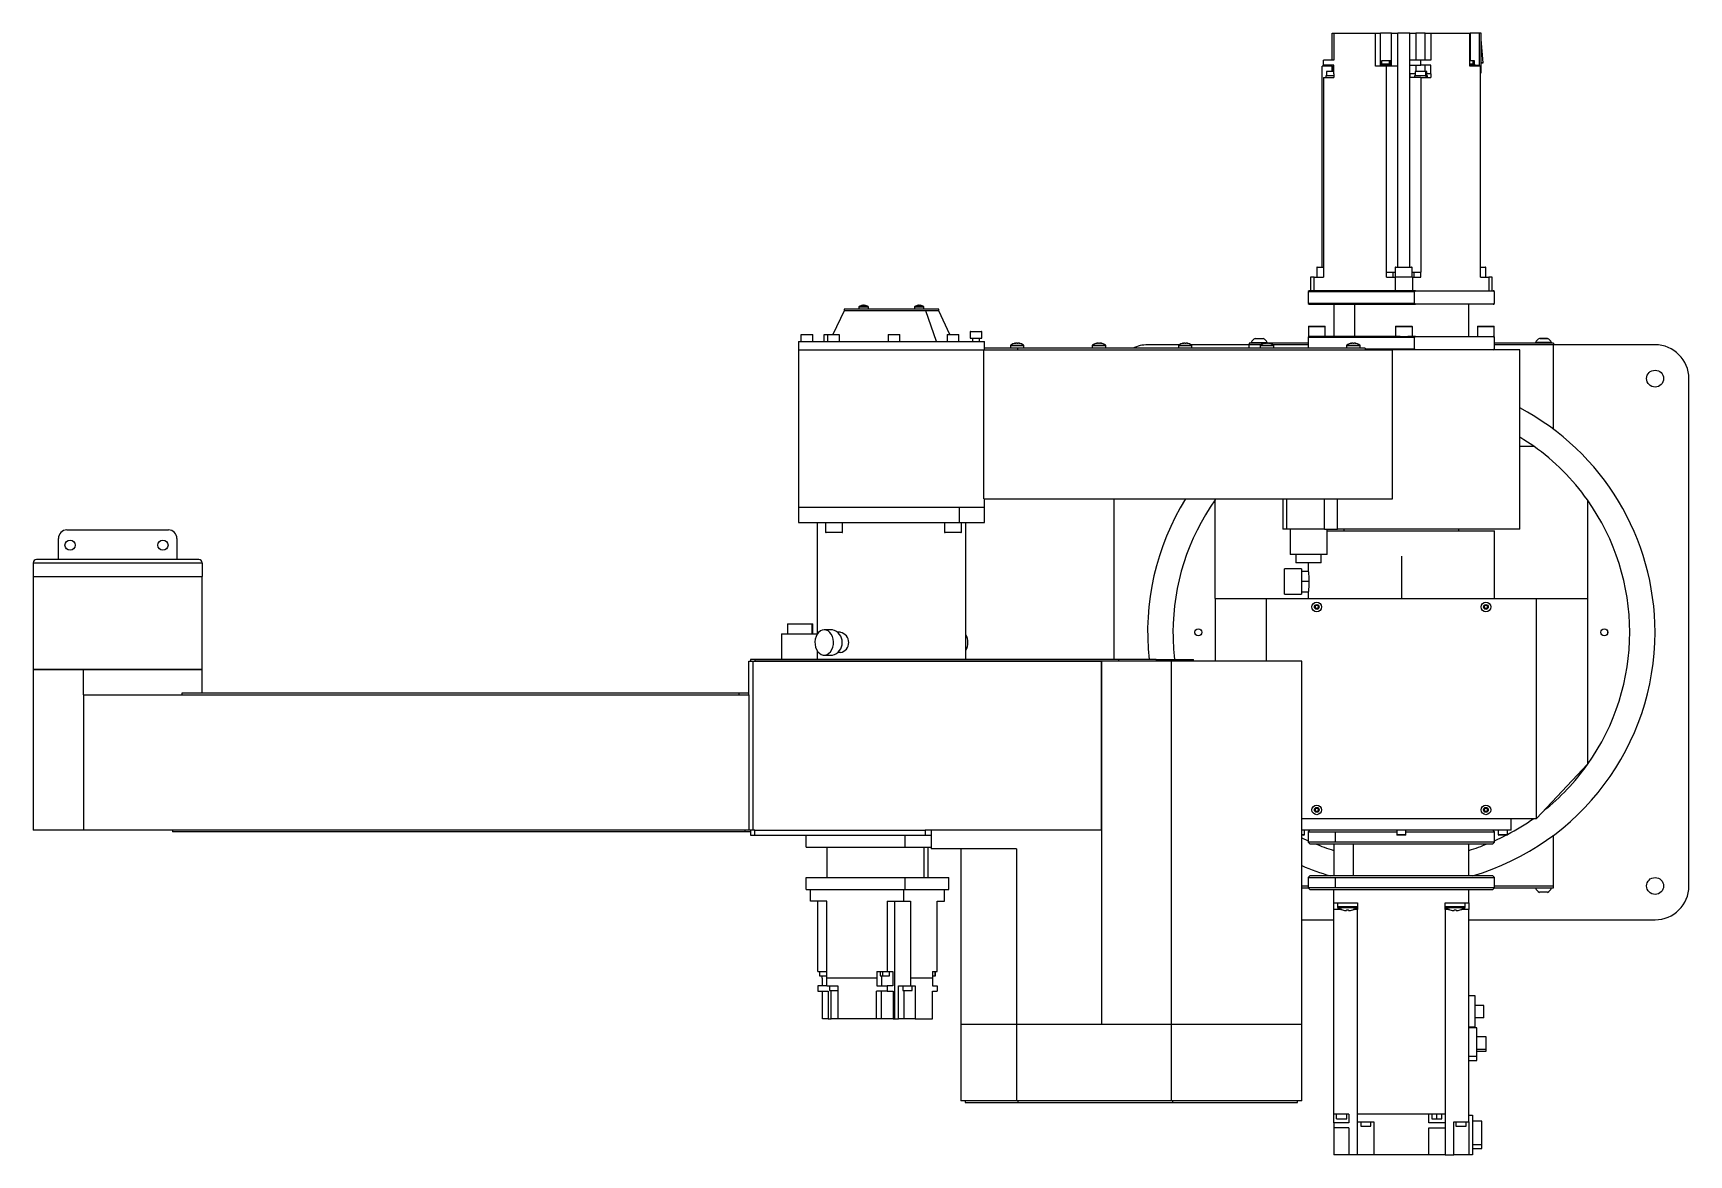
# Model space of a CAD drawing. Header units: millimetres. Extents: x 242 to 2881, y 167 to 2820.
# Drawn here: x 242 to 1221, y 277 to 940 of the extents above; entities that cross this region are included whole.
import ezdxf

# ---------------------------------------------------------------- set-up
doc = ezdxf.new("R2010")
doc.units = ezdxf.units.MM

msp = doc.modelspace()

# ---------------------------------------------------------------- linework, layer by layer
at = {"color": 7, "linetype": 'Continuous', "lineweight": 25}
for p, q in [((1009.77, 924.48), (1009.77, 940.48)), ((1009.77, 940.48), (1010.66, 940.48)), ((1010.66, 940.48), (1010.66, 924.48)), ((1010.66, 940.48), (1035.35, 940.48)), ((1035.35, 920.98), (1035.35, 940.48)), ((1035.35, 940.48), (1038.37, 940.48)), ((1038.37, 920.98), (1038.37, 940.48)), ((1044.73, 940.48), (1038.37, 940.48)), ((1044.73, 920.98), (1044.73, 940.48)), ((1044.73, 940.48), (1048.49, 940.48)), ((1048.49, 920.98), (1048.49, 940.48)), ((1055.46, 940.48), (1048.49, 940.48)), ((1055.58, 940.48), (1055.46, 940.48)), ((1055.58, 924.48), (1055.58, 940.48)), ((1055.58, 940.48), (1059.09, 940.48)), ((1059.09, 940.48), (1059.09, 924.48)), ((1064.74, 940.48), (1059.09, 940.48)), ((1064.74, 924.48), (1064.74, 940.48)), ((1064.74, 940.48), (1067.95, 940.48)), ((1067.95, 940.48), (1067.95, 924.48)), ((1067.95, 940.48), (1091.17, 940.48)), ((1091.17, 920.98), (1091.17, 940.48)), ((1091.17, 940.48), (1091.31, 940.48)), ((1091.31, 924.18), (1091.31, 940.48)), ((1096.7, 940.48), (1091.32, 940.48)), ((1096.7, 940.48), (1096.7, 921.48)), ((1097.73, 940.48), (1096.7, 940.48)), ((1097.73, 916.98), (1097.73, 940.48)), ((1097.73, 936.78), (1097.76, 936.78)), ((1099, 922.89), (1097.76, 936.78)), ((1003.87, 802.18), (1003.87, 920.98)), ((1009.65, 920.98), (1003.87, 920.98)), ((1004.49, 921.48), (1004.49, 924.48)), ((1010.66, 924.48), (1004.49, 924.48)), ((1010.66, 921.48), (1004.49, 921.48)), ((1007.17, 921.48), (1007.17, 920.98)), ((1009.77, 920.98), (1009.65, 920.98)), ((1009.77, 917.78), (1009.77, 921.48)), ((1010.66, 916.48), (1010.66, 921.48)), ((1041.88, 920.98), (1035.35, 920.98)), ((1038.67, 921.48), (1038.67, 920.98)), ((1044.67, 921.48), (1038.67, 921.48)), ((1038.72, 922.18), (1038.72, 921.48)), ((1043.82, 922.18), (1038.72, 922.18)), ((1038.92, 924.18), (1038.92, 922.18)), ((1043.67, 924.18), (1038.92, 924.18)), ((1041.88, 799.18), (1041.88, 920.98)), ((1048.23, 920.98), (1041.88, 920.98)), ((1044.42, 924.18), (1043.67, 924.18)), ((1043.67, 922.18), (1043.67, 924.18)), ((1044.62, 922.18), (1043.82, 922.18)), ((1043.82, 921.48), (1043.82, 922.18)), ((1044.42, 922.18), (1044.42, 924.18)), ((1044.62, 921.48), (1044.62, 922.18)), ((1044.67, 920.98), (1044.67, 921.48)), ((1048.49, 920.98), (1048.23, 920.98)), ((1062.14, 924.48), (1055.58, 924.48)), ((1055.58, 921.48), (1062.14, 921.48)), ((1055.58, 916.48), (1055.58, 921.48)), ((1062.14, 921.48), (1062.14, 924.48)), ((1067.95, 924.48), (1062.14, 924.48)), ((1067.95, 921.48), (1062.14, 921.48)), ((1067.95, 916.48), (1067.95, 921.48)), ((1093.02, 924.18), (1091.17, 924.18)), ((1093.17, 922.18), (1091.17, 922.18)), ((1094.02, 921.48), (1091.17, 921.48)), ((1097.32, 920.98), (1091.17, 920.98)), ((1093.77, 924.18), (1093.02, 924.18)), ((1093.02, 922.18), (1093.02, 924.18)), ((1093.97, 922.18), (1093.17, 922.18)), ((1093.17, 921.48), (1093.17, 922.18)), ((1093.77, 922.18), (1093.77, 924.18)), ((1093.97, 921.48), (1093.97, 922.18)), ((1093.97, 921.48), (1096.7, 921.48)), ((1094.02, 920.98), (1094.02, 921.48)), ((1096.36, 920.98), (1096.36, 921.48)), ((1097.32, 799.18), (1097.32, 920.98)), ((1099, 922.89), (1097.73, 922.89)), ((1097.73, 922.67), (1099, 922.89)), ((1004.49, 914.18), (1004.49, 799.18)), ((1004.49, 914.18), (1006.45, 914.18)), ((1006.03, 915.18), (1006.03, 914.18)), ((1010.66, 915.18), (1006.03, 915.18)), ((1006.33, 917.78), (1006.33, 915.18)), ((1010.66, 917.78), (1006.33, 917.78)), ((1006.45, 914.18), (1008.3, 914.18)), ((1008.3, 914.18), (1010.66, 914.18)), ((1010.66, 916.48), (1010.66, 914.18)), ((1010.66, 916.48), (1010.66, 916.48)), ((1055.55, 916.48), (1055.58, 916.48)), ((1055.55, 916.48), (1055.55, 914.18)), ((1062.14, 914.18), (1055.55, 914.18)), ((1058.75, 916.48), (1055.58, 916.48)), ((1058.45, 915.18), (1058.45, 914.18)), ((1065.02, 915.18), (1058.45, 915.18)), ((1058.75, 917.78), (1058.75, 915.18)), ((1064.8, 917.78), (1058.75, 917.78)), ((1062.14, 914.18), (1062.14, 799.18)), ((1062.14, 914.18), (1063.98, 914.18)), ((1063.98, 914.18), (1065.02, 914.18)), ((1064.8, 917.78), (1064.8, 915.18)), ((1065.75, 917.78), (1064.8, 917.78)), ((1065.02, 915.18), (1065.02, 914.18)), ((1066.05, 915.18), (1065.02, 915.18)), ((1065.02, 914.18), (1065.73, 914.18)), ((1065.73, 914.18), (1067.95, 914.18)), ((1065.75, 915.18), (1065.75, 917.78)), ((1067.95, 916.48), (1065.75, 916.48)), ((1066.05, 914.18), (1066.05, 915.18)), ((1067.95, 916.48), (1067.95, 914.18)), ((1067.95, 916.48), (1067.95, 916.48)), ((1097.32, 916.98), (1097.73, 916.98)), ((996.95, 796.18), (996.95, 788.18)), ((999.15, 796.18), (996.95, 796.18)), ((999.15, 788.18), (999.15, 796.18)), ((999.15, 796.18), (1004.5, 796.18)), ((1000.61, 801.88), (1000.61, 796.18)), ((1000.91, 802.18), (1004.49, 802.18)), ((1004.5, 799.18), (1004.49, 799.18)), ((1004.5, 799.18), (1004.5, 796.18)), ((1041.88, 796.18), (1041.88, 799.18)), ((1041.88, 799.18), (1041.88, 799.18)), ((1041.88, 799.18), (1046.97, 799.18)), ((1041.88, 796.18), (1047.23, 796.18)), ((1045.7, 796.18), (1045.7, 799.18)), ((1046.97, 801.88), (1046.97, 796.18)), ((1047.23, 788.18), (1047.23, 796.18)), ((1057.12, 796.18), (1047.23, 796.18)), ((1047.27, 802.18), (1056.67, 802.18)), ((1056.97, 796.18), (1056.97, 801.88)), ((1056.97, 799.18), (1062.14, 799.18)), ((1057.12, 796.18), (1057.12, 788.18)), ((1057.12, 796.18), (1062.15, 796.18)), ((1058.12, 796.18), (1058.12, 799.18)), ((1062.15, 799.18), (1062.14, 799.18)), ((1062.15, 796.18), (1062.15, 799.18)), ((1097.32, 799.18), (1097.31, 799.18)), ((1097.31, 796.18), (1097.31, 799.18)), ((1097.31, 796.18), (1102.34, 796.18)), ((1097.32, 802.18), (1100.27, 802.18)), ((1100.57, 796.18), (1100.57, 801.88)), ((1102.34, 796.18), (1102.34, 788.18)), ((1104.24, 796.18), (1102.34, 796.18)), ((1104.24, 788.18), (1104.24, 796.18)), ((996.09, 788.18), (995.59, 787.68)), ((995.59, 787.68), (995.59, 780.68)), ((995.59, 787.68), (1058.42, 787.68)), ((1058.97, 788.18), (996.09, 788.18)), ((1058.42, 780.68), (1058.42, 787.68)), ((1058.97, 788.18), (1104.86, 788.18)), ((1105.09, 788.18), (1104.86, 788.18)), ((1105.59, 787.68), (1105.09, 788.18)), ((1105.41, 787.68), (1105.41, 780.68)), ((1105.41, 787.68), (1105.59, 787.68)), ((1105.59, 780.68), (1105.59, 787.68)), ((721.13, 776.18), (714.52, 762.18)), ((721.13, 777.18), (721.13, 776.18)), ((777.13, 777.18), (721.13, 777.18)), ((777.13, 776.18), (721.13, 776.18)), ((769.53, 776.18), (721.13, 776.18)), ((729.89, 778.58), (729.89, 777.18)), ((732.01, 779.53), (732.03, 779.53)), ((732.04, 779.39), (732.03, 779.53)), ((732.57, 779.53), (732.53, 779.53)), ((732.57, 779.53), (732.84, 779.53)), ((733.35, 779.53), (733.34, 779.53)), ((733.35, 779.53), (733.34, 779.42)), ((733.34, 779.42), (733.34, 779.53)), ((733.35, 779.53), (733.36, 779.53)), ((735.49, 777.18), (735.49, 778.58)), ((762.77, 778.58), (762.77, 777.18)), ((764.9, 779.53), (764.92, 779.53)), ((764.92, 779.39), (764.92, 779.53)), ((765.46, 779.53), (765.42, 779.53)), ((765.46, 779.53), (765.73, 779.53)), ((766.22, 779.42), (766.23, 779.53)), ((766.24, 779.53), (766.23, 779.53)), ((766.24, 779.53), (766.23, 779.42)), ((766.24, 779.53), (766.25, 779.53)), ((768.37, 777.18), (768.37, 778.58)), ((777.13, 776.18), (769.53, 776.18)), ((775.72, 758.18), (769.53, 776.18)), ((777.13, 776.18), (777.13, 777.18)), ((783.74, 762.18), (777.13, 776.18)), ((995.59, 780.68), (996.09, 780.18)), ((1058.42, 780.68), (995.59, 780.68)), ((996.09, 780.18), (1058.97, 780.18)), ((1010.59, 780.18), (1010.59, 761.18)), ((1023.19, 761.18), (1023.19, 780.18)), ((1104.86, 780.18), (1058.97, 780.18)), ((1090.59, 761.18), (1090.59, 780.18)), ((1104.86, 780.18), (1105.09, 780.18)), ((1105.09, 780.18), (1105.59, 780.68)), ((1105.59, 780.68), (1105.41, 780.68)), ((795.61, 763.81), (795.61, 760.01)), ((795.81, 764.01), (802.41, 764.01)), ((802.61, 760.01), (802.61, 763.81)), ((995.62, 766.88), (995.62, 761.18)), ((995.92, 767.18), (1005.32, 767.18)), ((1005.62, 761.18), (1005.62, 766.88)), ((1047.12, 766.88), (1047.12, 761.18)), ((1047.42, 767.18), (1056.82, 767.18)), ((1057.12, 761.18), (1057.12, 766.88)), ((1095.57, 766.88), (1095.57, 761.18)), ((1095.87, 767.18), (1105.27, 767.18)), ((1105.57, 761.18), (1105.57, 766.88)), ((694.13, 758.18), (694.13, 753.18)), ((694.13, 758.18), (804.13, 758.18)), ((695.65, 761.98), (695.65, 758.18)), ((695.85, 762.18), (702.45, 762.18)), ((702.65, 758.18), (702.65, 761.98)), ((709.21, 761.98), (709.21, 758.18)), ((709.41, 762.18), (711.54, 762.18)), ((711.37, 761.98), (711.37, 758.18)), ((711.57, 762.18), (718.17, 762.18)), ((718.37, 758.18), (718.37, 761.98)), ((747.16, 761.98), (747.16, 758.18)), ((747.36, 762.18), (753.96, 762.18)), ((754.16, 758.18), (754.16, 761.98)), ((782.05, 761.98), (782.05, 758.18)), ((782.25, 762.18), (788.85, 762.18)), ((789.05, 758.18), (789.05, 761.98)), ((795.61, 760.01), (802.61, 760.01)), ((797.11, 759.81), (797.11, 758.18)), ((801.11, 758.18), (801.11, 759.81)), ((804.13, 753.18), (804.13, 758.18)), ((823.69, 754.18), (804.13, 754.18)), ((819.48, 755.72), (819.48, 754.18)), ((822.47, 757.2), (822.51, 757.2)), ((823.26, 757.2), (823.2, 757.2)), ((823.26, 757.2), (823.76, 757.2)), ((823.69, 754.18), (823.69, 753.18)), ((1029.24, 754.18), (823.69, 754.18)), ((824.46, 757.2), (824.45, 757.2)), ((824.46, 757.2), (824.49, 757.2)), ((827.48, 754.18), (827.48, 755.72)), ((867.83, 755.72), (867.83, 754.18)), ((870.83, 757.2), (870.86, 757.2)), ((871.61, 757.2), (871.56, 757.2)), ((871.61, 757.2), (872.11, 757.2)), ((872.82, 757.2), (872.8, 757.2)), ((872.82, 757.2), (872.84, 757.2)), ((875.83, 754.18), (875.83, 755.72)), ((919.2, 756.18), (900.59, 756.18)), ((918.82, 755.72), (918.82, 754.18)), ((921.81, 757.2), (921.85, 757.2)), ((922.6, 757.2), (922.54, 757.2)), ((922.6, 757.2), (923.1, 757.2)), ((923.81, 757.2), (923.79, 757.2)), ((923.81, 757.2), (923.83, 757.2)), ((960.59, 756.18), (926.44, 756.18)), ((926.82, 754.18), (926.82, 755.72)), ((960.59, 757.18), (960.59, 756.18)), ((970.04, 757.18), (960.59, 757.18)), ((967.56, 756.18), (960.59, 756.18)), ((960.59, 754.18), (960.59, 756.18)), ((961.84, 757.56), (961.84, 757.18)), ((961.84, 757.56), (968.06, 757.56)), ((964.22, 759.93), (967.33, 759.93)), ((967.18, 755.72), (967.18, 754.18)), ((967.33, 759.93), (968.97, 759.93)), ((968.06, 757.56), (971.34, 757.56)), ((970.17, 757.2), (970.21, 757.2)), ((970.8, 757.18), (970.21, 757.18)), ((970.96, 757.2), (970.9, 757.2)), ((970.96, 757.2), (971.46, 757.2)), ((971.34, 757.2), (971.34, 757.56)), ((972.15, 757.18), (971.56, 757.18)), ((972.17, 757.2), (972.15, 757.2)), ((972.17, 757.2), (972.19, 757.2)), ((995.59, 757.18), (972.32, 757.18)), ((995.59, 756.18), (974.8, 756.18)), ((975.18, 754.18), (975.18, 755.72)), ((996.09, 761.18), (995.59, 760.68)), ((995.59, 760.68), (995.59, 754.18)), ((995.59, 760.68), (1058.42, 760.68)), ((995.62, 761.18), (996.24, 761.18)), ((1049.99, 761.18), (996.24, 761.18)), ((1018.17, 755.72), (1018.17, 754.18)), ((1021.16, 757.2), (1021.2, 757.2)), ((1021.95, 757.2), (1021.89, 757.2)), ((1021.95, 757.2), (1022.45, 757.2)), ((1023.15, 757.2), (1023.14, 757.2)), ((1023.15, 757.2), (1023.18, 757.2)), ((1026.17, 754.18), (1026.17, 755.72)), ((1029.24, 754.18), (1029.24, 753.18)), ((1049.99, 761.18), (1054.53, 761.18)), ((1058.97, 761.18), (1054.53, 761.18)), ((1058.42, 753.68), (1058.42, 760.68)), ((1058.97, 761.18), (1104.86, 761.18)), ((1105.09, 761.18), (1104.86, 761.18)), ((1105.59, 760.68), (1105.09, 761.18)), ((1105.09, 761.18), (1105.57, 761.18)), ((1105.41, 760.68), (1105.41, 753.68)), ((1105.41, 760.68), (1105.59, 760.68)), ((1105.59, 753.68), (1105.59, 760.68)), ((1140.59, 757.18), (1105.59, 757.18)), ((1140.59, 756.18), (1105.59, 756.18)), ((1129.84, 757.56), (1129.84, 757.18)), ((1129.84, 757.56), (1129.84, 757.18)), ((1139.34, 757.56), (1129.84, 757.56)), ((1130.58, 757.56), (1139.34, 757.56)), ((1136.97, 759.93), (1132.22, 759.93)), ((1132.59, 759.93), (1136.97, 759.93)), ((1139.34, 757.18), (1139.34, 757.56)), ((1139.34, 757.18), (1139.34, 757.56)), ((1140.59, 757.18), (1140.59, 756.18)), ((1140.59, 706.18), (1140.59, 756.18)), ((1200.59, 756.18), (1140.59, 756.18)), ((694.13, 753.18), (694.13, 660.18)), ((694.13, 753.18), (803.79, 753.18)), ((803.79, 665.18), (803.79, 753.18)), ((803.79, 753.18), (1045.34, 753.18)), ((1058.42, 753.68), (1029.24, 753.68)), ((1045.34, 665.18), (1045.34, 753.18)), ((1120.59, 753.18), (1045.34, 753.18)), ((1105.09, 753.18), (1105.59, 753.68)), ((1105.59, 753.68), (1105.41, 753.68)), ((1120.59, 647.18), (1120.59, 753.18)), ((1220.59, 436.18), (1220.59, 736.18)), ((1120.59, 696.18), (1128.86, 696.18)), ((694.13, 660.18), (694.13, 651.18)), ((694.13, 660.18), (789.19, 660.18)), ((789.19, 660.18), (789.19, 651.18)), ((789.19, 660.18), (804.13, 660.18)), ((803.79, 665.18), (1045.34, 665.18)), ((804.13, 660.18), (804.13, 665.18)), ((804.13, 651.18), (804.13, 660.18)), ((880.59, 665.18), (880.59, 570.18)), ((940.59, 606.18), (940.59, 664.44)), ((980.59, 665.18), (980.59, 647.18)), ((982.78, 665.18), (982.78, 647.18)), ((1005.25, 647.18), (1005.25, 665.18)), ((1012.94, 647.18), (1012.94, 665.18)), ((1160.59, 664.44), (1160.59, 606.18)), ((261.68, 646.68), (321.68, 646.68)), ((694.13, 651.18), (789.19, 651.18)), ((705.13, 651.18), (705.13, 584.87)), ((710.21, 651.18), (710.21, 645.48)), ((720.21, 645.48), (720.21, 651.18)), ((780.5, 651.18), (780.5, 645.48)), ((789.19, 651.18), (804.13, 651.18)), ((790.5, 645.48), (790.5, 651.18)), ((793.13, 570.18), (793.13, 651.18)), ((982.78, 647.18), (980.59, 647.18)), ((1005.25, 647.18), (982.78, 647.18)), ((984.78, 647.18), (984.78, 632.18)), ((1005.25, 647.18), (1012.94, 647.18)), ((1006.78, 632.18), (1006.78, 647.18)), ((1006.78, 646.18), (1105.59, 646.18)), ((1120.59, 647.18), (1012.94, 647.18)), ((1016.59, 647.18), (1016.59, 646.18)), ((1084.59, 646.18), (1084.59, 647.18)), ((1105.59, 606.18), (1105.59, 646.18)), ((256.68, 629.18), (256.68, 641.68)), ((326.68, 641.68), (326.68, 629.18)), ((717.14, 645.18), (710.51, 645.18)), ((719.91, 645.18), (717.14, 645.18)), ((788.93, 645.18), (780.8, 645.18)), ((790.2, 645.18), (788.93, 645.18)), ((241.68, 627.18), (241.68, 619.18)), ((339.68, 629.18), (243.68, 629.18)), ((341.68, 627.18), (341.68, 619.18)), ((1003.79, 632.18), (984.78, 632.18)), ((988.28, 632.18), (988.28, 627.18)), ((1001.25, 627.18), (988.28, 627.18)), ((995.59, 627.18), (995.59, 622.18)), ((1003.28, 627.18), (1001.25, 627.18)), ((1003.28, 627.18), (1003.28, 632.18)), ((1006.78, 632.18), (1003.79, 632.18)), ((1050.59, 631.18), (1050.59, 606.18)), ((241.68, 619.18), (241.68, 564.18)), ((241.68, 619.18), (341.68, 619.18)), ((341.68, 564.18), (341.68, 619.18)), ((991.59, 623.68), (981.59, 623.68)), ((981.59, 608.68), (981.59, 623.68)), ((991.59, 623.68), (991.59, 608.68)), ((995.59, 622.18), (991.59, 622.18)), ((981.59, 608.68), (991.59, 608.68)), ((995.92, 616.18), (991.59, 616.18)), ((991.59, 610.18), (995.59, 610.18)), ((995.59, 610.18), (995.59, 606.18)), ((940.59, 606.18), (940.59, 569.18)), ((940.59, 606.18), (970.59, 606.18)), ((970.59, 606.18), (970.59, 569.18)), ((970.59, 606.18), (1130.59, 606.18)), ((999.44, 601.18), (1000.02, 602.18)), ((1000.02, 600.18), (999.44, 601.18)), ((1000.02, 602.18), (1001.17, 602.18)), ((1001.17, 600.18), (1000.02, 600.18)), ((1001.17, 602.18), (1001.75, 601.18)), ((1001.75, 601.18), (1001.17, 600.18)), ((1099.44, 601.18), (1100.02, 602.18)), ((1100.02, 600.18), (1099.44, 601.18)), ((1100.02, 602.18), (1101.17, 602.18)), ((1101.17, 600.18), (1100.02, 600.18)), ((1101.17, 602.18), (1101.75, 601.18)), ((1101.75, 601.18), (1101.17, 600.18)), ((1130.59, 476.18), (1130.59, 606.18)), ((1130.59, 606.18), (1160.59, 606.18)), ((1160.59, 606.18), (1160.59, 508.18)), ((687.65, 591.18), (687.65, 585.18)), ((687.65, 591.18), (702.01, 591.18)), ((702.01, 591.18), (702.01, 585.18)), ((702.01, 591.18), (702.65, 591.18)), ((702.65, 585.18), (702.65, 591.18)), ((714.19, 587.68), (709.39, 587.68)), ((684.15, 585.18), (684.15, 570.18)), ((684.15, 585.18), (705.13, 585.18)), ((718.99, 586.18), (717.47, 586.18)), ((664.9, 549.18), (664.9, 569.18)), ((664.9, 569.18), (667.46, 569.18)), ((665.82, 570.18), (665.82, 569.18)), ((668.37, 570.18), (665.82, 570.18)), ((667.46, 469.18), (667.46, 569.18)), ((667.46, 569.18), (873.31, 569.18)), ((668.37, 570.18), (668.37, 569.18)), ((883.38, 570.18), (668.37, 570.18)), ((883.38, 569.18), (668.37, 569.18)), ((705.13, 575.49), (705.13, 570.18)), ((709.39, 572.68), (714.19, 572.68)), ((718.98, 574.18), (717.47, 574.18)), ((873.31, 569.18), (873.31, 354.18)), ((914.48, 569.18), (873.31, 569.18)), ((873.31, 469.18), (873.31, 569.18)), ((883.38, 570.18), (883.38, 569.18)), ((905.58, 570.18), (883.38, 570.18)), ((905.58, 570.18), (905.58, 569.18)), ((905.58, 570.18), (927.78, 570.18)), ((914.48, 569.18), (914.48, 354.18)), ((991.68, 569.18), (914.48, 569.18)), ((927.78, 569.18), (927.78, 570.18)), ((991.68, 354.18), (991.68, 569.18)), ((241.68, 564.18), (241.68, 469.18)), ((341.68, 564.18), (241.68, 564.18)), ((241.68, 564.18), (271.49, 564.18)), ((271.49, 564.18), (341.68, 564.18)), ((271.49, 549.18), (271.49, 564.18)), ((341.68, 550.18), (341.68, 564.18)), ((271.49, 549.18), (271.49, 469.18)), ((271.49, 549.18), (664.9, 549.18)), ((329.62, 550.18), (329.62, 549.18)), ((658.98, 550.18), (329.62, 550.18)), ((658.98, 550.18), (658.98, 549.18)), ((664.9, 550.18), (658.98, 550.18)), ((664.9, 549.18), (664.9, 469.18)), ((1130.59, 476.18), (1160.59, 508.18)), ((1160.59, 508.18), (1160.59, 507.92)), ((999.44, 481.18), (1000.02, 482.18)), ((1000.02, 480.18), (999.44, 481.18)), ((1000.02, 482.18), (1001.17, 482.18)), ((1001.17, 480.18), (1000.02, 480.18)), ((1001.17, 482.18), (1001.75, 481.18)), ((1001.75, 481.18), (1001.17, 480.18)), ((1099.44, 481.18), (1100.02, 482.18)), ((1100.02, 480.18), (1099.44, 481.18)), ((1100.02, 482.18), (1101.17, 482.18)), ((1101.17, 480.18), (1100.02, 480.18)), ((1101.17, 482.18), (1101.75, 481.18)), ((1101.75, 481.18), (1101.17, 480.18)), ((991.68, 476.18), (1130.59, 476.18)), ((1115.59, 469.18), (1115.59, 476.18)), ((271.49, 469.18), (241.68, 469.18)), ((664.9, 469.18), (271.49, 469.18)), ((324.03, 469.18), (324.03, 468.18)), ((662.55, 468.18), (324.03, 468.18)), ((662.55, 469.18), (662.55, 468.18)), ((665.81, 468.18), (662.55, 468.18)), ((667.46, 469.18), (664.9, 469.18)), ((665.81, 469.18), (665.81, 466.18)), ((668.36, 469.18), (665.81, 469.18)), ((665.81, 466.18), (668.36, 466.18)), ((668.36, 466.18), (668.36, 469.18)), ((668.36, 469.18), (769, 469.18)), ((668.36, 466.18), (769, 466.18)), ((698.69, 459.18), (698.69, 466.18)), ((757.24, 459.18), (757.24, 466.18)), ((769, 469.18), (769, 466.18)), ((771.33, 469.18), (769, 469.18)), ((769, 466.18), (772.67, 466.18)), ((873.31, 469.18), (771.33, 469.18)), ((772.67, 469.18), (772.67, 458.18)), ((873.31, 469.18), (772.67, 469.18)), ((873.31, 469.18), (873.31, 354.18)), ((1115.59, 469.18), (991.68, 469.18)), ((993.34, 466.48), (991.68, 466.48)), ((993.04, 466.18), (991.68, 466.18)), ((991.68, 464.71), (995.59, 462.89)), ((993.04, 466.18), (993.34, 466.48)), ((993.34, 466.48), (993.34, 469.18)), ((996.59, 469.18), (995.59, 468.18)), ((995.59, 468.18), (995.59, 462.18)), ((995.59, 468.18), (1011.7, 468.18)), ((995.59, 462.18), (996.59, 461.18)), ((1011.7, 462.18), (995.59, 462.18)), ((996.59, 461.18), (1104.59, 461.18)), ((1010.59, 461.18), (1010.59, 442.18)), ((1011.7, 468.18), (1047.84, 468.18)), ((1011.7, 462.18), (1011.7, 468.18)), ((1105.59, 462.18), (1011.7, 462.18)), ((1022.31, 442.18), (1022.31, 461.18)), ((1047.84, 469.18), (1047.84, 466.48)), ((1047.84, 466.48), (1048.14, 466.18)), ((1050.59, 466.48), (1047.84, 466.48)), ((1050.59, 466.18), (1048.14, 466.18)), ((1053.34, 466.48), (1050.59, 466.48)), ((1053.04, 466.18), (1050.59, 466.18)), ((1053.04, 466.18), (1053.34, 466.48)), ((1053.34, 466.48), (1053.34, 469.18)), ((1053.34, 468.18), (1105.59, 468.18)), ((1090.59, 442.18), (1090.59, 461.18)), ((1105.59, 468.18), (1104.59, 469.18)), ((1104.59, 461.18), (1105.59, 462.18)), ((1105.59, 462.18), (1105.59, 468.18)), ((1107.84, 469.18), (1107.84, 466.48)), ((1107.84, 466.48), (1108.14, 466.18)), ((1110.59, 466.48), (1107.84, 466.48)), ((1110.59, 466.18), (1108.14, 466.18)), ((1113.34, 466.48), (1110.59, 466.48)), ((1113.04, 466.18), (1110.59, 466.18)), ((1113.04, 466.18), (1113.34, 466.48)), ((1113.34, 466.48), (1113.34, 469.18)), ((1140.59, 436.18), (1140.59, 466.18)), ((698.69, 459.18), (757.24, 459.18)), ((710.88, 459.18), (710.88, 441.18)), ((757.24, 459.18), (772.67, 459.18)), ((768.33, 459.18), (768.33, 441.18)), ((770.88, 441.18), (770.88, 459.18)), ((822.99, 458.18), (772.67, 458.18)), ((790.19, 458.18), (790.19, 354.18)), ((822.99, 458.18), (822.99, 354.18)), ((698.69, 434.18), (698.69, 441.18)), ((698.69, 441.18), (757.24, 441.18)), ((757.24, 434.18), (757.24, 441.18)), ((757.24, 441.18), (783.08, 441.18)), ((783.08, 434.18), (783.08, 441.18)), ((996.59, 442.18), (995.59, 441.18)), ((995.59, 441.18), (995.59, 435.18)), ((995.59, 441.18), (1011.7, 441.18)), ((1104.59, 442.18), (996.59, 442.18)), ((1011.7, 441.18), (1105.59, 441.18)), ((1011.7, 435.18), (1011.7, 441.18)), ((1105.59, 441.18), (1104.59, 442.18)), ((1105.59, 435.18), (1105.59, 441.18)), ((698.69, 434.18), (757.24, 434.18)), ((701.33, 427.18), (701.33, 434.18)), ((756.22, 434.18), (756.22, 427.18)), ((757.24, 434.18), (783.08, 434.18)), ((780.44, 427.18), (780.44, 434.18)), ((991.68, 436.18), (995.59, 436.18)), ((991.68, 435.18), (995.59, 435.18)), ((995.59, 435.18), (996.59, 434.18)), ((1011.7, 435.18), (995.59, 435.18)), ((996.59, 434.18), (1010.59, 434.18)), ((1010.59, 426.18), (1010.59, 434.18)), ((1010.59, 434.18), (1014.32, 434.18)), ((1105.59, 435.18), (1011.7, 435.18)), ((1014.32, 434.18), (1086.87, 434.18)), ((1086.87, 434.18), (1090.59, 434.18)), ((1090.59, 434.18), (1104.59, 434.18)), ((1090.59, 426.18), (1090.59, 434.18)), ((1104.59, 434.18), (1105.59, 435.18)), ((1105.59, 436.18), (1140.59, 436.18)), ((1105.59, 435.18), (1140.59, 435.18)), ((1129.84, 435.18), (1129.84, 434.8)), ((1137.33, 434.8), (1129.84, 434.8)), ((1135.96, 432.43), (1132.22, 432.43)), ((1136.97, 432.43), (1135.96, 432.43)), ((1139.34, 434.8), (1137.33, 434.8)), ((1139.34, 434.8), (1139.34, 435.18)), ((1140.59, 435.18), (1140.59, 436.18)), ((710.92, 427.18), (701.33, 427.18)), ((705.56, 385.58), (705.56, 427.18)), ((710.92, 381.58), (710.92, 427.18)), ((746.63, 427.18), (756.22, 427.18)), ((746.63, 427.18), (746.63, 385.58)), ((751.21, 357.58), (751.21, 427.18)), ((756.22, 427.18), (760.45, 427.18)), ((760.45, 427.18), (760.45, 381.58)), ((776.21, 427.18), (780.44, 427.18)), ((776.21, 385.58), (776.21, 427.18)), ((1010.59, 426.18), (1024.64, 426.18)), ((1010.59, 422.18), (1010.59, 426.18)), ((1015.36, 422.18), (1010.59, 422.18)), ((1010.59, 301.18), (1010.59, 422.18)), ((1012.77, 426.18), (1012.77, 423.95)), ((1015.71, 422.06), (1015.72, 422.07)), ((1018.24, 422.07), (1018.21, 421.61)), ((1019.34, 421.61), (1019.31, 422.07)), ((1021.82, 422.07), (1021.83, 422.06)), ((1024.64, 422.18), (1022.19, 422.18)), ((1024.64, 426.18), (1024.64, 422.18)), ((1024.64, 301.18), (1024.64, 422.18)), ((1076.54, 426.18), (1090.59, 426.18)), ((1076.54, 422.18), (1076.54, 426.18)), ((1076.54, 422.18), (1076.54, 301.18)), ((1079, 422.18), (1076.54, 422.18)), ((1079.35, 422.06), (1079.36, 422.07)), ((1081.88, 422.07), (1081.85, 421.61)), ((1082.98, 421.61), (1082.95, 422.07)), ((1085.46, 422.07), (1085.47, 422.06)), ((1090.59, 422.18), (1085.83, 422.18)), ((1088.41, 423.95), (1088.41, 426.18)), ((1090.59, 426.18), (1090.59, 422.18)), ((1090.59, 371.38), (1090.59, 422.18)), ((991.68, 416.18), (1010.59, 416.18)), ((1090.59, 416.18), (1200.59, 416.18)), ((705.56, 385.58), (710.92, 385.58)), ((706.63, 385.58), (706.63, 382.98)), ((706.63, 382.98), (710.92, 382.98)), ((708.27, 381.58), (708.27, 382.98)), ((740.48, 385.58), (740.48, 381.58)), ((740.48, 385.58), (746.63, 385.58)), ((742.44, 385.58), (742.44, 382.98)), ((742.44, 382.98), (744.08, 382.98)), ((743.31, 382.98), (743.31, 377.08)), ((744.08, 382.98), (744.08, 385.58)), ((744.08, 382.98), (747.94, 382.98)), ((746.63, 385.58), (749.9, 385.58)), ((747.94, 382.98), (747.94, 385.58)), ((749.9, 385.58), (749.9, 377.08)), ((773.5, 385.58), (773.5, 381.58)), ((773.5, 385.58), (776.21, 385.58)), ((773.5, 382.98), (774.91, 382.98)), ((774.91, 382.98), (774.91, 385.58)), ((774.91, 382.98), (775.14, 382.98)), ((775.14, 382.98), (775.14, 385.58)), ((705.6, 377.08), (705.6, 374.08)), ((710.94, 377.08), (705.6, 377.08)), ((705.6, 374.08), (711.77, 374.08)), ((708.32, 381.58), (708.27, 381.58)), ((708.32, 377.08), (708.32, 381.58)), ((708.32, 357.58), (708.32, 374.08)), ((740.48, 381.58), (710.92, 381.58)), ((710.94, 377.08), (710.94, 381.58)), ((710.94, 377.08), (717.36, 377.08)), ((711.77, 374.08), (711.77, 357.58)), ((712.52, 377.08), (712.52, 374.48)), ((712.52, 374.48), (717.36, 374.48)), ((713.47, 357.58), (713.47, 374.48)), ((717.36, 377.08), (717.36, 357.58)), ((740.23, 357.58), (740.23, 374.08)), ((746.65, 374.08), (740.23, 374.08)), ((740.48, 381.58), (740.51, 381.58)), ((740.51, 381.58), (740.51, 377.08)), ((740.51, 377.08), (746.65, 377.08)), ((743.24, 357.58), (743.24, 374.08)), ((746.65, 377.08), (746.65, 374.08)), ((749.9, 377.08), (746.65, 377.08)), ((746.65, 374.08), (750.14, 374.08)), ((750.14, 374.08), (750.14, 357.58)), ((753.38, 377.08), (760.41, 377.08)), ((753.38, 357.58), (753.38, 377.08)), ((755.8, 377.08), (755.8, 374.48)), ((755.8, 374.48), (761.3, 374.48)), ((756.42, 374.48), (756.42, 357.58)), ((760.41, 381.58), (760.41, 377.08)), ((760.41, 381.58), (760.45, 381.58)), ((760.41, 377.08), (763.24, 377.08)), ((773.5, 381.58), (760.45, 381.58)), ((761.3, 374.48), (761.3, 377.08)), ((763.24, 377.08), (763.24, 357.58)), ((773.45, 381.58), (773.45, 377.08)), ((773.45, 377.08), (776.16, 377.08)), ((773.45, 374.08), (776.16, 374.08)), ((773.45, 357.58), (773.45, 374.08)), ((776.16, 377.08), (776.16, 374.08)), ((1090.59, 352.78), (1090.59, 371.38)), ((1090.59, 371.38), (1093.99, 371.38)), ((1093.99, 371.38), (1093.99, 352.78)), ((1099.39, 365.6), (1093.99, 365.6)), ((1099.39, 358.15), (1099.39, 365.6)), ((711.77, 357.58), (708.32, 357.58)), ((711.77, 357.58), (713.47, 357.58)), ((717.36, 357.58), (713.47, 357.58)), ((740.23, 357.58), (717.36, 357.58)), ((743.24, 357.58), (740.23, 357.58)), ((750.14, 357.58), (743.24, 357.58)), ((750.14, 357.58), (751.21, 357.58)), ((751.21, 357.58), (753.38, 357.58)), ((756.42, 357.58), (753.38, 357.58)), ((763.24, 357.58), (756.42, 357.58)), ((763.24, 357.58), (773.45, 357.58)), ((790.19, 354.18), (790.19, 309.18)), ((822.99, 354.18), (790.19, 354.18)), ((873.31, 354.18), (822.99, 354.18)), ((822.99, 354.18), (822.99, 309.18)), ((914.48, 354.18), (822.99, 354.18)), ((914.48, 354.18), (873.31, 354.18)), ((914.48, 354.18), (914.48, 309.18)), ((991.68, 354.18), (914.48, 354.18)), ((991.68, 309.18), (991.68, 354.18)), ((1093.99, 352.78), (1090.59, 352.78)), ((1090.59, 301.18), (1090.59, 352.78)), ((1099.39, 358.15), (1093.99, 358.15)), ((1095.19, 352.27), (1090.59, 352.27)), ((1095.19, 335.4), (1095.19, 352.27)), ((1100.69, 346.91), (1095.19, 346.91)), ((1100.69, 339.51), (1100.69, 346.91)), ((1095.19, 335.4), (1090.59, 335.4)), ((1090.59, 333.08), (1095.19, 333.08)), ((1100.69, 339.51), (1095.19, 339.51)), ((1095.19, 338.45), (1100.69, 338.45)), ((1095.19, 333.08), (1095.19, 335.4)), ((1100.69, 338.45), (1100.69, 339.51)), ((822.99, 309.18), (790.19, 309.18)), ((792.69, 309.18), (792.69, 308.18)), ((792.69, 308.18), (824, 308.18)), ((914.48, 309.18), (822.99, 309.18)), ((824, 308.18), (824, 309.18)), ((824, 308.18), (915.49, 308.18)), ((991.68, 309.18), (914.48, 309.18)), ((915.49, 308.18), (915.49, 309.18)), ((915.49, 308.18), (989.18, 308.18)), ((989.18, 308.18), (989.18, 309.18)), ((1019.64, 301.18), (1010.59, 301.18)), ((1010.64, 296.18), (1010.64, 301.18)), ((1010.64, 296.18), (1010.64, 293.18)), ((1019.64, 296.18), (1010.64, 296.18)), ((1012.29, 298.58), (1012.29, 301.18)), ((1012.29, 298.58), (1018.29, 298.58)), ((1018.29, 298.58), (1018.29, 301.18)), ((1019.64, 301.18), (1019.64, 296.18)), ((1076.54, 301.18), (1024.64, 301.18)), ((1024.64, 296.68), (1024.64, 301.18)), ((1024.64, 296.68), (1034.24, 296.68)), ((1024.64, 277.18), (1024.64, 296.68)), ((1026.59, 296.68), (1026.59, 294.08)), ((1026.59, 294.08), (1032.59, 294.08)), ((1032.59, 294.08), (1032.59, 296.68)), ((1034.24, 296.68), (1034.24, 277.18)), ((1066.94, 296.18), (1066.94, 301.18)), ((1076.54, 296.18), (1066.94, 296.18)), ((1068.59, 301.18), (1068.59, 298.58)), ((1068.59, 298.58), (1071.59, 298.58)), ((1071.59, 298.58), (1071.59, 301.18)), ((1071.59, 298.58), (1074.59, 298.58)), ((1074.59, 298.58), (1074.59, 301.18)), ((1076.54, 301.18), (1076.54, 296.18)), ((1076.54, 296.18), (1076.54, 293.18)), ((1081.54, 296.68), (1090.54, 296.68)), ((1081.54, 277.18), (1081.54, 296.68)), ((1082.89, 296.68), (1082.89, 294.08)), ((1082.89, 294.08), (1088.89, 294.08)), ((1088.89, 294.08), (1088.89, 296.68)), ((1090.59, 301.18), (1090.54, 301.18)), ((1090.54, 296.68), (1090.54, 301.18)), ((1090.54, 300.68), (1092.59, 300.68)), ((1090.54, 296.68), (1090.54, 277.18)), ((1092.59, 300.68), (1092.59, 277.18)), ((1098.09, 297.08), (1092.59, 297.08)), ((1098.09, 283.19), (1098.09, 297.08)), ((1019.64, 293.18), (1010.64, 293.18)), ((1010.64, 293.18), (1010.64, 277.18)), ((1019.64, 293.18), (1019.64, 277.18)), ((1066.94, 293.18), (1076.54, 293.18)), ((1066.94, 277.18), (1066.94, 293.18)), ((1076.54, 293.18), (1076.54, 277.18)), ((1019.64, 277.18), (1010.64, 277.18)), ((1024.64, 277.18), (1019.64, 277.18)), ((1034.24, 277.18), (1024.64, 277.18)), ((1066.94, 277.18), (1034.24, 277.18)), ((1076.54, 277.18), (1066.94, 277.18)), ((1076.54, 277.18), (1081.54, 277.18)), ((1090.54, 277.18), (1081.54, 277.18)), ((1092.59, 277.18), (1090.54, 277.18)), ((1098.09, 283.19), (1092.59, 283.19)), ((1092.59, 280.87), (1098.09, 280.87)), ((1098.09, 280.87), (1098.09, 283.19))]:
    msp.add_line(p, q, dxfattribs=at)
at = {"color": 8, "linetype": 'Continuous', "lineweight": 25}
for p, q in [((1055.46, 940.48), (1055.46, 802.18)), ((1091.32, 940.48), (1091.32, 924.18)), ((1009.65, 920.98), (1009.65, 917.78)), ((1048.23, 920.98), (1048.23, 802.18)), ((1059.09, 921.48), (1059.09, 917.78)), ((1064.74, 917.78), (1064.74, 921.48)), ((1004.49, 801.88), (1000.61, 801.88)), ((1056.97, 801.88), (1046.97, 801.88)), ((1100.57, 801.88), (1097.32, 801.88)), ((729.89, 778.58), (735.49, 778.58)), ((730.01, 778.8), (735.36, 778.8)), ((762.77, 778.58), (768.37, 778.58)), ((762.9, 778.8), (768.25, 778.8)), ((802.61, 763.81), (795.61, 763.81)), ((1005.62, 766.88), (995.62, 766.88)), ((1057.12, 766.88), (1047.12, 766.88)), ((1105.57, 766.88), (1095.57, 766.88)), ((702.65, 761.98), (695.65, 761.98)), ((711.37, 761.98), (709.21, 761.98)), ((718.37, 761.98), (711.37, 761.98)), ((754.16, 761.98), (747.16, 761.98)), ((789.05, 761.98), (782.05, 761.98)), ((800.16, 759.81), (797.11, 759.81)), ((801.11, 759.81), (800.16, 759.81)), ((819.48, 755.72), (827.48, 755.72)), ((819.62, 756.01), (827.33, 756.01)), ((867.83, 755.72), (875.83, 755.72)), ((867.98, 756.01), (875.69, 756.01)), ((918.82, 755.72), (926.82, 755.72)), ((918.97, 756.01), (926.68, 756.01)), ((967.18, 755.72), (975.18, 755.72)), ((967.33, 756.01), (975.03, 756.01)), ((1018.17, 755.72), (1026.17, 755.72)), ((1018.32, 756.01), (1026.02, 756.01)), ((710.21, 645.48), (717.27, 645.48)), ((717.27, 645.48), (720.21, 645.48)), ((780.5, 645.48), (789.14, 645.48)), ((789.14, 645.48), (790.5, 645.48)), ((241.68, 627.18), (341.68, 627.18)), ((1018.77, 423.95), (1012.77, 423.95)), ((1018.77, 423.36), (1013.08, 423.36)), ((1024.64, 423.95), (1018.77, 423.95)), ((1024.46, 423.36), (1018.77, 423.36)), ((1082.41, 423.95), (1076.54, 423.95)), ((1082.41, 423.36), (1076.72, 423.36)), ((1088.41, 423.95), (1082.41, 423.95)), ((1088.1, 423.36), (1082.41, 423.36))]:
    msp.add_line(p, q, dxfattribs=at)
at = {"color": 7, "linetype": 'Continuous', "lineweight": 25, "flags": 128}
for points in [[(1128.86, 696.18), (1123.09, 700.06), (1120.59, 701.61)], [(709.39, 587.68), (708.22, 587.5), (707.1, 586.99), (706.09, 586.15), (705.23, 585.03), (704.56, 583.69), (704.13, 582.19), (703.94, 580.59), (704, 578.97), (704.32, 577.4), (704.87, 575.97), (705.63, 574.73), (706.57, 573.75), (707.65, 573.07), (708.8, 572.72), (709.98, 572.72), (711.14, 573.07), (712.21, 573.75), (713.15, 574.73), (713.91, 575.97), (714.47, 577.4), (714.78, 578.97), (714.85, 580.59), (714.66, 582.19), (714.22, 583.69), (713.55, 585.03), (712.7, 586.15), (711.69, 586.99), (710.57, 587.5), (709.39, 587.68)], [(928.59, 585.65), (928.59, 586.18), (928.59, 586.71)], [(1172.59, 585.65), (1172.59, 586.18), (1172.59, 586.71)], [(1105.59, 462.89), (1110.98, 465.44), (1112.44, 466.18)]]:
    msp.add_lwpolyline(points, dxfattribs=at)
at = {"color": 7, "linetype": 'Continuous', "lineweight": 25}
for centre, radius in [((1200.59, 736.18), 5), ((263.52, 637.68), 3), ((318.44, 637.68), 3), ((1000.59, 601.18), 2.85), ((1000.59, 601.18), 1.42), ((1100.59, 601.18), 2.85), ((1100.59, 601.18), 1.42), ((930.59, 586.18), 2.07), ((1170.59, 586.18), 2.07), ((1000.59, 481.18), 2.85), ((1000.59, 481.18), 1.43), ((1100.59, 481.18), 2.85), ((1100.59, 481.18), 1.43), ((1200.59, 436.18), 5)]:
    msp.add_circle(centre, radius, dxfattribs=at)
for centre, radius, start, end in [((1000.91, 801.88), 0.3, 90, 180), ((1047.27, 801.88), 0.3, 90, 180), ((1056.67, 801.88), 0.3, 0, 90), ((1100.27, 801.88), 0.3, 0, 90), ((730.16, 778.58), 0.27, 122.33603, 180), ((732.69, 774.58), 5, 97.76058, 122.33603), ((732.44, 777.08), 2.49, 99.53262, 111.71233), ((731.79, 776.5), 2.91, 84.68393, 95.31607), ((732.96, 776.79), 2.77, 98.95904, 110.51338), ((732.98, 777.08), 2.49, 99.53262, 111.71233), ((732.41, 776.79), 2.77, 69.48662, 81.04096), ((732.92, 776.79), 2.77, 69.48662, 81.04096), ((732.69, 774.58), 5, 57.66397, 82.23942), ((733.64, 776.83), 2.57, 84.34874, 95.65126), ((735.22, 778.58), 0.27, 0, 57.66397), ((763.04, 778.58), 0.27, 122.33603, 180), ((765.57, 774.58), 5, 97.76058, 122.33603), ((765.33, 777.08), 2.49, 99.53262, 111.71233), ((764.68, 776.5), 2.91, 84.68393, 95.31607), ((765.85, 776.79), 2.77, 98.95904, 110.51338), ((765.87, 777.08), 2.49, 99.53262, 111.71233), ((765.3, 776.79), 2.77, 69.48662, 81.04096), ((765.81, 776.79), 2.77, 69.48662, 81.04096), ((765.57, 774.58), 5, 57.66397, 82.23942), ((766.52, 776.83), 2.57, 84.34874, 95.65126), ((768.1, 778.58), 0.27, 0, 57.66397), ((795.81, 763.81), 0.2, 90, 180), ((802.41, 763.81), 0.2, 0, 90), ((995.92, 766.88), 0.3, 90, 180), ((1005.32, 766.88), 0.3, 0, 90), ((1047.42, 766.88), 0.3, 90, 180), ((1056.82, 766.88), 0.3, 0, 90), ((1095.87, 766.88), 0.3, 90, 180), ((1105.27, 766.88), 0.3, 0, 90), ((695.85, 761.98), 0.2, 90, 180), ((702.45, 761.98), 0.2, 0, 90), ((709.41, 761.98), 0.2, 90, 180), ((711.57, 761.98), 0.2, 90, 180), ((718.17, 761.98), 0.2, 0, 90), ((747.36, 761.98), 0.2, 90, 180), ((753.96, 761.98), 0.2, 0, 90), ((782.25, 761.98), 0.2, 90, 180), ((788.85, 761.98), 0.2, 0, 90), ((796.91, 759.81), 0.2, 0, 90), ((801.31, 759.81), 0.2, 90, 180), ((819.84, 755.72), 0.36, 126.35837, 180), ((823.48, 750.78), 6.5, 98.93123, 126.35837), ((823.15, 753.96), 3.3, 101.29235, 115.30453), ((822.12, 753.15), 3.81, 84.35351, 95.64649), ((823.87, 753.59), 3.67, 100.61153, 113.94491), ((823.9, 753.96), 3.3, 101.29235, 115.30453), ((823.08, 753.59), 3.67, 66.05509, 79.38847), ((823.79, 753.59), 3.67, 66.05509, 79.38847), ((823.48, 750.78), 6.5, 53.64163, 81.06877), ((824.92, 753.59), 3.37, 83.99755, 96.00245), ((827.12, 755.72), 0.36, 0, 53.64163), ((868.19, 755.72), 0.36, 126.35837, 180), ((871.83, 750.78), 6.5, 98.93123, 126.35837), ((871.51, 753.96), 3.3, 101.29235, 115.30453), ((870.47, 753.15), 3.81, 84.35351, 95.64649), ((872.23, 753.59), 3.67, 100.61153, 113.94491), ((872.26, 753.96), 3.3, 101.29235, 115.30453), ((871.44, 753.59), 3.67, 66.05509, 79.38847), ((872.14, 753.59), 3.67, 66.05509, 79.38847), ((871.83, 750.78), 6.5, 53.64163, 81.06877), ((873.28, 753.59), 3.37, 83.99755, 96.00245), ((875.47, 755.72), 0.36, 0, 53.64163), ((900.59, 736.18), 20, 90, 115.84193), ((919.18, 755.72), 0.36, 126.35837, 180), ((922.82, 750.78), 6.5, 98.93123, 126.35837), ((922.5, 753.96), 3.3, 101.29235, 115.30453), ((921.46, 753.15), 3.81, 84.35351, 95.64649), ((923.22, 753.59), 3.67, 100.61153, 113.94491), ((923.25, 753.96), 3.3, 101.29235, 115.30453), ((922.43, 753.59), 3.67, 66.05509, 79.38847), ((923.13, 753.59), 3.67, 66.05509, 79.38847), ((922.82, 750.78), 6.5, 53.64163, 81.06877), ((924.27, 753.59), 3.37, 83.99755, 96.00245), ((926.46, 755.72), 0.36, 0, 53.64163), ((966.59, 755.17), 5.32, 116.54087, 153.33838), ((967.54, 755.72), 0.36, 126.35837, 180), ((971.18, 750.78), 6.5, 98.93123, 126.35837), ((966.59, 755.17), 5.32, 26.66162, 63.45913), ((970.86, 753.96), 3.3, 101.29235, 115.30453), ((969.82, 753.15), 3.81, 84.35351, 95.64649), ((971.58, 753.59), 3.67, 100.61153, 113.94491), ((971.61, 753.96), 3.3, 101.29235, 115.30453), ((970.78, 753.59), 3.67, 66.05509, 79.38847), ((971.49, 753.59), 3.67, 66.05509, 79.38847), ((971.18, 750.78), 6.5, 53.64163, 81.06877), ((972.63, 753.59), 3.37, 83.99755, 96.00245), ((974.82, 755.72), 0.36, 0, 53.64163), ((1018.53, 755.72), 0.36, 126.35837, 180), ((1022.17, 750.78), 6.5, 98.93123, 126.35837), ((1021.85, 753.96), 3.3, 101.29235, 115.30453), ((1020.81, 753.15), 3.81, 84.35351, 95.64649), ((1022.57, 753.59), 3.67, 100.61153, 113.94491), ((1022.6, 753.96), 3.3, 101.29235, 115.30453), ((1021.77, 753.59), 3.67, 66.05509, 79.38847), ((1022.48, 753.59), 3.67, 66.05509, 79.38847), ((1022.17, 750.78), 6.5, 53.64163, 81.06877), ((1023.61, 753.59), 3.37, 83.99755, 96.00245), ((1025.81, 755.72), 0.36, 0, 53.64163), ((1134.59, 755.17), 5.32, 116.54087, 153.33838), ((1134.59, 755.17), 5.32, 26.66162, 63.45913), ((1200.59, 736.18), 20, 0, 90), ((1050.59, 586.18), 150, 0, 62.18186), ((1050.59, 586.18), 135, 35.43094, 54.56906), ((1050.59, 586.18), 150, 148.21949, 186.1232), ((1050.59, 586.18), 135, 144.56906, 180), ((1050.59, 586.18), 135, 144.18393, 144.56906), ((1050.59, 586.18), 135, 324.56906, 35.43094), ((261.68, 641.68), 5, 90, 180), ((321.68, 641.68), 5, 0, 90), ((710.51, 645.48), 0.3, 180, 270), ((719.91, 645.48), 0.3, 270, 0), ((780.8, 645.48), 0.3, 180, 270), ((790.2, 645.48), 0.3, 270, 0), ((243.68, 627.18), 2, 90, 180), ((339.68, 627.18), 2, 0, 90), ((1000.59, 601.18), 1, 150, 210), ((1000.59, 601.18), 1, 90, 150), ((1000.59, 601.18), 1, 210, 270), ((1000.59, 601.18), 1, 30, 90), ((1000.59, 601.18), 1, 270, 330), ((1000.59, 601.18), 1, 330, 30), ((1100.59, 601.18), 1, 150, 210), ((1100.59, 601.18), 1, 90, 150), ((1100.59, 601.18), 1, 210, 270), ((1100.59, 601.18), 1, 30, 90), ((1100.59, 601.18), 1, 270, 330), ((1100.59, 601.18), 1, 330, 30), ((712.36, 580.18), 7.72, 283.67072, 76.32928), ((717.81, 580.15), 6.09, 281.15979, 78.80802), ((784.72, 580.18), 9.63, 330.84239, 29.15761), ((1050.59, 586.18), 135, 180, 186.80661), ((1050.59, 586.18), 150, 286.2602, 0), ((1050.59, 586.18), 135, 308.57859, 324.56906), ((1000.59, 481.18), 1, 150, 210), ((1000.59, 481.18), 1, 90, 150), ((1000.59, 481.18), 1, 210, 270), ((1000.59, 481.18), 1, 30, 90), ((1000.59, 481.18), 1, 270, 330), ((1000.59, 481.18), 1, 330, 30), ((1100.59, 481.18), 1, 150, 210), ((1100.59, 481.18), 1, 90, 150), ((1100.59, 481.18), 1, 210, 270), ((1100.59, 481.18), 1, 30, 90), ((1100.59, 481.18), 1, 270, 330), ((1100.59, 481.18), 1, 330, 30), ((1050.59, 586.18), 135, 297.69824, 305.43094), ((1050.59, 586.18), 135, 247.80839, 252.76471), ((1050.59, 586.18), 135, 287.23529, 292.19161), ((1050.59, 586.18), 150, 246.87565, 253.7398), ((1134.59, 437.18), 5.32, 206.66162, 243.45913), ((1134.59, 437.18), 5.32, 296.54087, 333.33838), ((1200.59, 436.18), 20, 270, 0), ((1013.49, 423.95), 0.72, 180, 235.32188), ((1018.77, 431.58), 10, 235.32188, 252.18042), ((1018.77, 431.62), 10.02, 252.28406, 266.75554), ((1018.77, 434.12), 12.07, 267.46704, 272.53296), ((1018.77, 431.62), 10.02, 273.24446, 287.71594), ((1018.77, 431.58), 10, 287.81958, 304.67812), ((1024.05, 423.95), 0.72, 304.67812, 325.00218), ((1077.13, 423.95), 0.72, 214.99782, 235.32188), ((1082.41, 431.58), 10, 235.32188, 252.18042), ((1082.41, 431.62), 10.02, 252.28406, 266.75554), ((1082.41, 434.12), 12.07, 267.46704, 272.53296), ((1082.41, 431.62), 10.02, 273.24446, 287.71594), ((1082.41, 431.58), 10, 287.81958, 304.67812), ((1087.69, 423.95), 0.72, 304.67812, 0)]:
    msp.add_arc(centre, radius, start, end, dxfattribs=at)
for points, knots in [([(1058.42, 787.68), (1058.52, 787.77), (1058.71, 787.94), (1058.89, 788.11), (1058.97, 788.18)], [0, 0, 0, 0, 0.561626, 1, 1, 1, 1]), ([(1104.86, 788.18), (1104.96, 788.09), (1105.15, 787.92), (1105.33, 787.75), (1105.41, 787.68)], [0, 0, 0, 0, 0.5583721, 1, 1, 1, 1]), ([(1058.97, 780.18), (1058.87, 780.27), (1058.69, 780.44), (1058.5, 780.61), (1058.42, 780.68)], [0, 0, 0, 0, 0.558372, 1, 1, 1, 1]), ([(1105.41, 780.68), (1105.31, 780.59), (1105.12, 780.42), (1104.94, 780.25), (1104.86, 780.18)], [0, 0, 0, 0, 0.561626, 1, 1, 1, 1]), ([(1058.42, 760.68), (1058.52, 760.77), (1058.71, 760.94), (1058.89, 761.11), (1058.97, 761.18)], [0, 0, 0, 0, 0.561626, 1, 1, 1, 1]), ([(1104.86, 761.18), (1104.96, 761.09), (1105.15, 760.92), (1105.33, 760.75), (1105.41, 760.68)], [0, 0, 0, 0, 0.558372, 1, 1, 1, 1]), ([(1058.97, 753.18), (1058.87, 753.27), (1058.69, 753.44), (1058.5, 753.61), (1058.42, 753.68)], [0, 0, 0, 0, 0.558372, 1, 1, 1, 1]), ([(1105.41, 753.68), (1105.31, 753.59), (1105.12, 753.42), (1104.94, 753.25), (1104.86, 753.18)], [0, 0, 0, 0, 0.561626, 1, 1, 1, 1]), ([(995.59, 622.18), (995.6, 622.09), (995.62, 621.91), (995.76, 620.52), (995.89, 618.54), (995.91, 616.97), (995.92, 616.18)], [0, 0, 0, 0, 0.249968, 0.5, 0.750033, 1, 1, 1, 1]), ([(995.92, 616.18), (995.91, 615.39), (995.89, 613.82), (995.76, 611.84), (995.62, 610.45), (995.6, 610.27), (995.59, 610.18)], [0, 0, 0, 0, 0.249967, 0.5, 0.750032, 1, 1, 1, 1])]:
    msp.add_open_spline(points, degree=3, knots=knots, dxfattribs=at)

doc.saveas('drawing.dxf')
